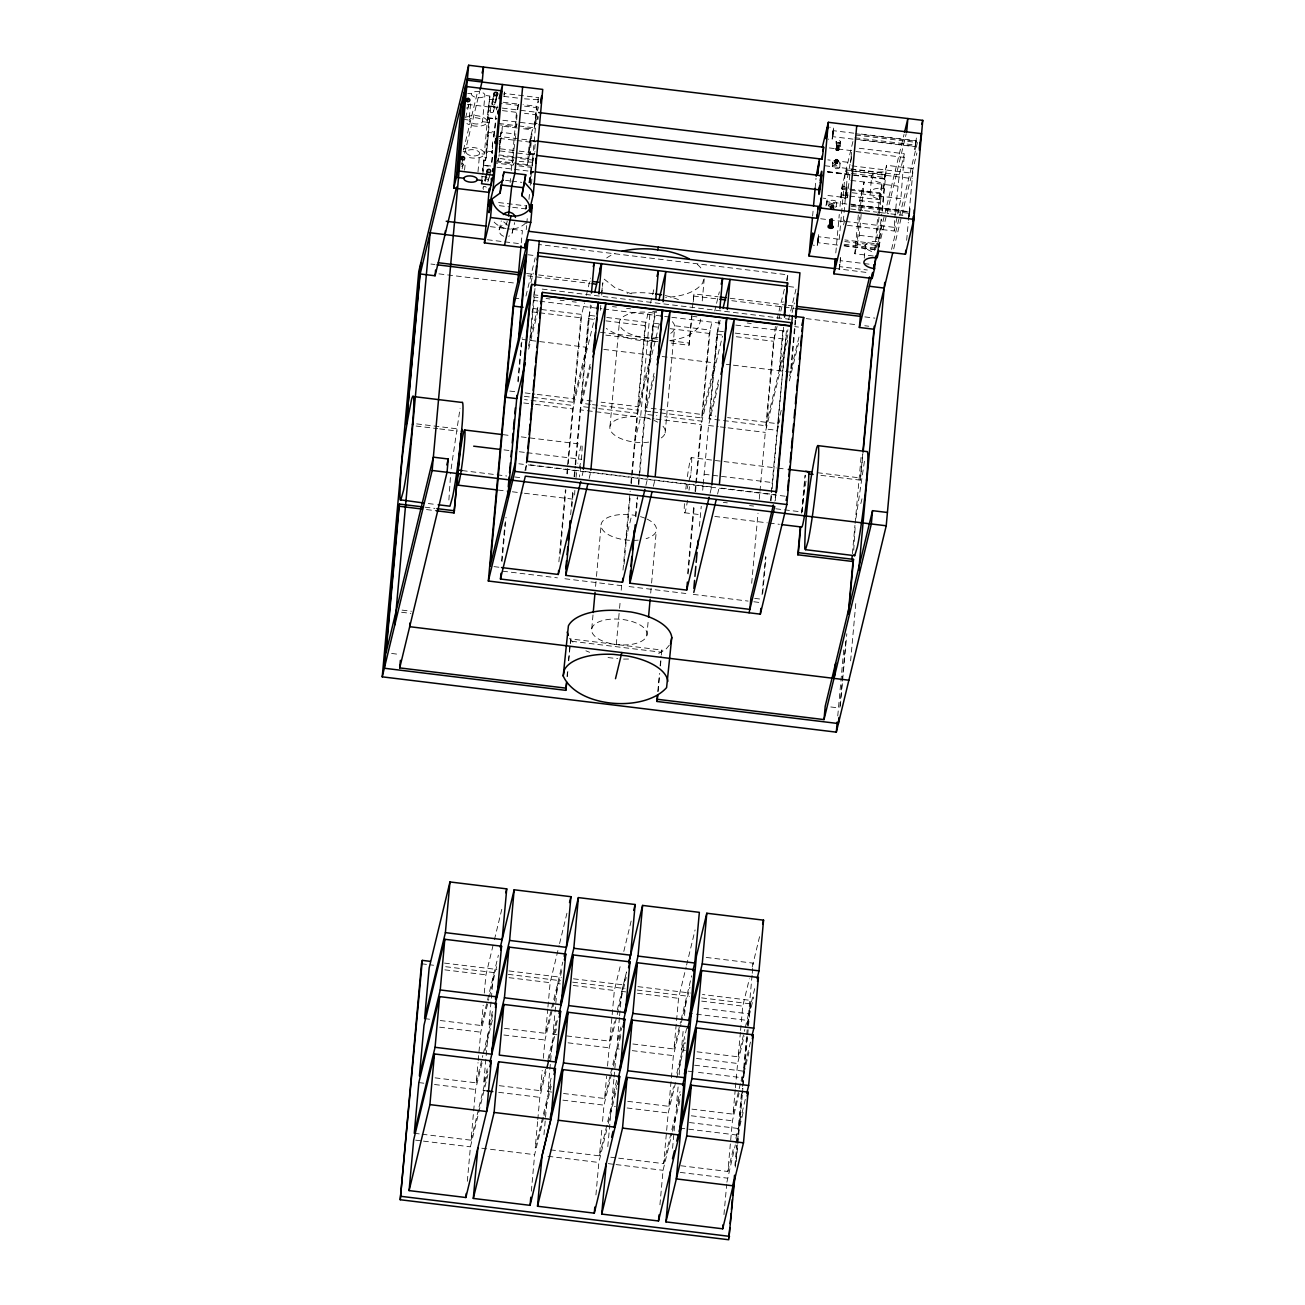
<?xml version="1.0" encoding="UTF-8"?>
<svg xmlns="http://www.w3.org/2000/svg" width="1305" height="1305" viewBox="0 0 1305 1305"><rect width="100%" height="100%" fill="white"/><g stroke="black" fill="none" stroke-linecap="round" stroke-linejoin="round"><path stroke-width="0.75" stroke-dasharray="5 3.75" d="M448.887 500.011L450.714 472.687M853.731 550.221L855.15 527.09M499.13 149.243L500.141 139.961M529.259 182.814L530.907 171.167L529.618 183.157L531.559 184.103L531.804 179.095M536.959 110.109L536.926 106.358L523.028 104.661M504.04 96.537L504.268 93.422L538.541 97.598M504.219 94.596L504.464 91.921L504.056 94.449M526.078 208.115L526.258 207.903M532.571 162.277L519.194 161.461M538.198 99.767L522.93 98.723M832.541 135.002L832.492 136.634L853.046 139.129M833.194 132.294L833.243 130.663L853.78 133.175M846.602 192.961L847.01 186.68L842.541 186.142L841.056 198.066L845.526 198.605L846.341 193.564M841.17 197.936L842.541 186.142M846.472 172.782C846.211 180.074 848.168 159.569 846.472 172.782L884.725 177.447L884.692 179.062L827.745 172.13M839.555 264.98L839.507 266.612L867.336 270.005M845.95 192.324L845.526 198.605M878.722 247.999L879.032 244.1L844.808 239.924M884.741 179.013L885.426 173.108L884.725 177.447M909.112 216.94L909.634 211.736L851.268 204.624M915.409 144.349L915.278 146.715L858.935 139.847M915.914 143.11L916.028 140.744L857.662 133.648M830.861 208.996C828.218 204.216 836.652 204.216 833.732 208.914M831.073 209.208L831.187 205.586M835.167 162.489C834.678 154.382 841.856 164.055 835.82 163.582C832.818 160.515 841.774 165.49 838.104 160.205M835.428 162.375L835.689 159.52M840.534 141.853A2.251 1.044 5.2 0 1 836.962 142.327A2.251 1.044 5.2 0 1 837.386 140.565A2.251 1.044 5.2 0 1 840.534 141.853L840.404 143.305C839.099 144.48 834.564 142.685 838.332 142.359C845.999 147.22 831.35 157.579 836.896 143.289M835.771 162.309L836.016 159.422M836.146 162.277L836.407 159.389M836.538 162.309L836.799 159.406M836.913 162.375L837.174 159.487M837.255 162.489L837.516 159.618M837.745 162.799L837.794 159.781M464.58 170.156L465.314 162.081M470.55 103.894L469.099 120.06L464.45 119.489M477.989 171.803L479.636 153.615A6.77 3.116 5.2 0 0 470.208 149.749A6.77 3.116 5.2 0 0 468.935 155.018A6.77 3.116 5.2 0 0 479.636 153.615L484.286 154.169L488.723 105.966L498.282 107.124M481.675 181.884L482.165 176.371L485.982 176.828M489.652 119.571L488.869 122.784L487.01 122.556L487.793 119.342L489.652 119.571L486.243 157.399L484.383 157.187L482.312 170.727M487.156 122.246L482.507 121.691A6.77 3.116 5.2 0 0 473.095 117.825A6.77 3.116 5.2 0 0 471.806 123.094A6.77 3.116 5.2 0 0 482.507 121.691L484.873 95.412A6.77 3.116 5.2 0 0 475.46 91.546A6.77 3.116 5.2 0 0 474.188 96.831A6.77 3.116 5.2 0 0 484.873 95.412L489.897 96.032L487.238 117.89L496.797 119.049M482.801 174.674L484.383 157.187M487.793 119.342L489.897 96.032M483.6 160.401L485.46 160.629L488.478 131.283L494.432 132.001M488.869 122.784L485.868 152.147L491.822 152.864L492.621 150.206M491.659 162.391L492.572 152.293M494.024 136.128L494.562 130.076M494.742 128.053L495.835 115.933M491.969 162.244L492.686 154.202M495.035 128.053L495.949 117.988M499.081 144.056L499.424 140.287M499.179 153.142L500.761 137.041M500.745 135.851L501.071 132.311L515.964 134.121M515.589 135.655L512.441 162.831L513.925 156.731L499.032 154.92L502.539 126.21L517.433 128.037M510.157 182.57L510.516 178.557M511.25 170.531L516.486 112.328L518.77 102.867L517.4 112.018M513.485 160.776L498.282 158.101L497.548 161.021L527.351 164.642L529.39 142.033L532.326 129.847L521.152 128.477M530.858 135.932L528.998 153.957L534.202 154.594L534.952 151.543M527.351 164.642L530.287 152.457L532.326 129.847M536.029 112.067L534.724 124.04L536.926 106.358M526.241 229.647L526.6 225.618M526.78 223.595L527.514 215.537M528.965 199.42L529.504 193.368M530.238 185.31L536.6 114.775L524.528 113.307M501.577 560.922L505.002 522.881M517.775 381.288L521.217 343.068M502.034 561.525L506.03 517.269M518.232 381.925L522.212 337.669M529.797 340.377L534.512 288.095M530.613 337L535.148 286.725M525.866 470.42L526.388 464.694L518.852 463.781M467.321 1181.302L470.42 1146.834L487.923 1074.537M422.102 1134.224L471.023 1140.195L475.591 1089.512L482.214 1062.156M435.087 1077.848L476.195 1082.856L478.022 1062.596M478.201 1060.557L480.762 1032.19L488.804 998.961M440.258 1020.526L481.366 1025.534L483.193 1005.258M484.286 993.105L485.933 974.851L493.959 941.639M488.217 1033.087L483.649 1083.77L487.891 1066.185M493.372 975.765L488.804 1026.448L492.589 1010.804M558.883 561.835L565.375 489.75M566.827 473.731L572.667 408.922L594.542 318.502M524.333 396.312L573.254 402.266L580.872 317.816L584.461 302.956M560.073 554.348L565.864 489.995M567.316 473.911L568.05 465.869M568.23 463.862L573.482 405.545L524.545 399.575M570.66 514.676L572.83 490.647M574.086 476.635L574.999 466.619M575.179 464.613L580.105 409.835L590.496 366.884M590.496 404.371L580.709 403.18L588.327 318.714L591.459 305.778M571.867 506.993L573.319 490.908M574.591 476.831L575.489 466.782M575.668 464.759L580.937 406.442L590.708 407.633M573.254 402.266L586.565 347.293L590.366 305.06M567.023 676.561L567.365 672.613M568.442 660.803L570.725 638.944L661.88 650.053L661.162 657.932M601.605 292.793L602.828 282.761L601.589 296.561M567.365 676.381L568.067 668.503M568.784 660.624L570.725 638.944M600.349 310.345L600.887 304.44M531.347 1191.155L534.642 1154.664L543.614 1117.537M537.611 1121.664L535.229 1148.009L551.509 1080.654M537.791 1119.641L539.797 1097.342L546.42 1069.969M499.293 1085.678L540.4 1090.686L542.227 1070.41M543.32 1058.257L544.968 1040.003L553.956 1002.876M504.464 1028.356L545.572 1033.348L547.757 1009.026M547.937 1007.003L550.139 982.681L559.111 945.554M543.957 1134.73L547.252 1098.239M551.77 1092.073L547.855 1091.584L552.423 1040.917M556.925 1034.735L553.01 1034.261L554.837 1013.985M555.033 1011.962L557.578 983.579L561.493 984.068M591.769 628.619L593.041 614.541M595.586 586.402L596.303 578.36M596.483 576.353L601.197 524.072M610.022 426.229L619.435 321.683M616.303 644.507L619.386 610.316M619.565 608.309L620.299 600.267M621.196 590.219L621.735 584.183M623.007 570.106L630.168 491.153M630.886 483.111L631.441 477.075M631.62 475.069L645.078 325.63L648.683 310.786M624.1 564.184L630.07 497.825M631.343 483.747L637.688 413.359L592.666 407.878M649.841 314.636L640.608 417.062L634.54 442.118M635.437 516.193L637.068 498.102M638.341 484.025L638.879 477.989M639.058 475.966L644.327 417.649L654.229 376.688M650.787 411.711L644.915 411.01L652.533 326.544L656.121 311.683M635.894 516.829L637.705 496.716M638.798 484.661L639.695 474.596M639.874 472.589L645.143 414.272L656.888 415.691M592.454 404.615L637.476 410.096L650.771 355.123L654.751 310.884M595.928 1194.923L598.848 1162.478L607.82 1125.35M550.514 1149.868L599.435 1155.839L601.817 1129.477M602.551 1121.37L604.003 1105.156L612.991 1068.028M563.515 1093.492L604.606 1098.5L606.613 1076.201M607.526 1066.071L609.174 1047.833L626.204 977.478M566.713 1035.925L609.778 1041.178L614.345 990.495L620.968 963.139M646.889 635.339A27.813 12.773 5.2 0 0 608.179 619.451A27.813 12.773 5.2 0 0 602.926 641.147A27.813 12.773 5.2 0 0 646.889 635.339L648.34 619.255M650.706 593.106L651.423 585.064M651.603 583.058L656.317 530.792M665.142 432.934L674.554 328.387M607.804 1146.606L611.458 1106.069L615.373 1106.542M613.888 1079.137L612.061 1099.414L616.792 1079.871M614.068 1077.114L616.629 1048.731L620.544 1049.204M619.418 1017.753L617.232 1042.091L621.474 1024.49M619.598 1015.73L621.8 991.409L626.514 971.866M657.802 691.601L659.4 673.869M660.118 665.99L660.999 656.138M671.194 343.084L689.024 345.254L691.683 315.712M692.4 307.833L693.983 293.87L718.06 296.806M658.144 691.422L659.743 673.69M660.461 665.811L660.999 659.906M689.024 345.254L692.025 315.533M693.265 301.749L693.983 293.87M702.237 300.917L704.211 278.96M687.653 573.466L693.787 505.394M695.059 491.365L695.598 485.362M695.777 483.356L701.079 424.565L722.481 336.119M660.575 412.902L701.682 417.91L709.284 333.46L712.416 320.508M688.126 574.021L694.293 505.639M695.549 491.561L701.894 421.189L664.718 416.654M699.431 526.323L701.242 506.291M702.694 490.272L703.052 486.276M703.232 484.269L708.533 425.479L718.517 384.159M787.877 334.814L765.888 425.74L709.121 418.823L716.739 334.357L720.327 319.513M701.682 417.91L714.977 362.937L718.778 320.704M659.939 1204.776L663.054 1170.308L672.042 1133.18M618.635 1158.171L663.658 1163.652L668.225 1112.986L676.251 1079.757M627.721 1101.322L668.812 1106.33L673.38 1055.647L680.949 1024.376M632.876 1043.984L673.984 1048.992L678.551 998.325L686.12 967.054M672.564 1148.351L675.664 1113.883M678.094 1086.967L676.267 1107.227L680.052 1091.6M679.187 1074.798L680.835 1056.561M685.353 1050.378L681.438 1049.905L683.265 1029.629M684.538 1015.437L686.006 999.222M751.68 583.286L758.009 513.208M759.265 499.195L759.804 493.192M759.983 491.186L765.285 432.395L787.747 339.545M765.888 425.74L773.506 341.274L777.095 326.429M775.349 326.429L766.1 429.002L777.405 430.373L779.786 420.487M779.183 370.767L783 328.534M787.323 280.575L787.828 274.849L538.443 244.459M783.636 327.163L779.999 367.374L783.767 367.831M762.071 594.689L765.513 556.631M770.554 500.565L771.108 494.562M771.288 492.556L786.768 327.31M762.724 593.269L765.986 557.072M771.059 500.761L771.956 490.713M772.152 488.706L785.61 339.267L787.926 329.708M775.252 500.794L775.774 495.068M795.202 319.856L790.487 372.137L726.347 364.323M791.303 368.76L795.659 320.492M812.607 216.141L813.325 208.164M815.119 188.23L816.017 178.263M723.965 1214.612L726.706 1184.206M726.901 1182.183L735.302 1144.909M680.884 1165.756L727.864 1171.482L732.431 1120.799L739.054 1093.443M691.927 1109.136L733.035 1114.144L735.221 1089.822M735.4 1087.799L737.602 1063.477L744.209 1036.105M697.098 1051.814L738.19 1056.822L740.392 1032.5M740.571 1030.461L742.757 1006.139L749.38 978.783M734.927 1165.544L736.754 1145.268M736.933 1143.245L737.668 1135.138L686.773 1128.939M741.371 1094.03L738.255 1128.482L689.334 1122.528M742.463 1081.861L742.822 1077.8L695.859 1072.09M746.542 1036.692L743.426 1071.16L694.505 1065.19M746.721 1034.669L747.993 1020.477L691.242 1013.561M752.072 975.308L748.597 1013.822L701.617 1008.113M752.251 973.285L753.164 963.155L704.227 957.185M735.27 1167.143L742.349 1088.484M742.545 1086.478L746.9 1038.062M748.173 1023.952L750.815 1000.397L702.449 994.508M736.265 1161.744L737.717 1145.611M737.912 1143.588L742.268 1095.189M742.447 1093.166L743.002 1087.114M743.181 1085.108L747.537 1036.708M747.716 1034.686L750.815 1000.397M830.274 207.25A3.752 1.729 5.2 0 1 828.789 206.011L829.36 201.133A3.752 1.729 5.2 0 1 835.314 200.888A3.752 1.729 5.2 0 1 834.645 203.662A3.752 1.729 5.2 0 1 829.148 202.014L829.099 201.557M832.264 166.518L832.525 166.094A3.752 1.729 5.2 0 1 838.479 165.849A3.752 1.729 5.2 0 1 837.81 168.622A3.752 1.729 5.2 0 1 832.313 166.975L832.884 162.097A3.752 1.729 5.2 0 1 838.838 161.853A3.752 1.729 5.2 0 1 838.169 164.626A3.752 1.729 5.2 0 1 832.672 162.978L832.623 162.521M801.596 513.126L804.989 475.412M775.774 508.771L802.02 511.968L805.348 475.15M836.065 141.299L836.684 142.849M829.621 225.406C827.664 211.655 836.375 222.894 830.225 218.718M835.216 159.863L834.939 163.076L835.412 159.667M829.36 224.297L829.996 218.865L829.523 226.303M830.763 208.784L831.008 205.815M836.293 149.977L836.962 142.539M835.2 163.337L835.249 160.336M836.391 150.075L837.223 142.424M829.801 226.45L830.355 218.653M831.628 208.213L831.889 205.325M835.477 163.484L835.461 160.482M836.668 150.254L837.565 142.359M830.094 225.276L830.698 218.555M835.82 163.582L835.738 160.597M830.469 225.259L831.073 218.506M832.003 208.213L832.264 205.309M836.211 163.663L836.081 160.678M837.011 150.385L837.94 142.327M830.828 223.253L831.138 219.893M837.402 150.45L838.414 142.017M830.926 226.662L831.464 218.522M832.769 208.294L833.03 205.391M836.603 163.68L836.864 160.776L838.104 160.433M837.794 150.466L838.397 143.729M831.84 218.604L831.301 226.63L832.231 219.86M836.978 163.663L837.239 160.776M839.066 149.798L838.104 149.162L838.707 142.424M831.725 223.775L832.182 218.734M833.112 208.392L833.373 205.505M837.304 163.582L837.565 160.727M838.169 150.434L839.05 142.539M831.628 226.564L832.46 218.914M833.406 208.506L833.667 205.652M837.582 163.484L837.826 160.662M838.495 150.336L839.343 142.685M832.068 225.781L832.672 219.109M833.634 209.126L833.862 205.815M838.772 150.189L839.539 142.849M832.166 225.961L832.769 219.338M836.211 206.451L836.57 202.471M839.735 167.431L840.094 163.435M835.804 252.958L839.278 214.444M840.012 206.337L841.66 188.099L853.013 141.119M839.197 239.516L845.118 173.744L826.196 171.444M843.291 221.165L847.01 179.927L851.382 157.138M873.257 255.976L854.808 253.725L858.543 212.34M858.723 210.366L859.604 200.513L864.073 182.08L861.577 209.665M854.808 253.725L859.277 235.292L861.398 211.638M864.269 258.162L865.411 245.519L857.042 244.508L861.838 191.297L870.207 192.324A12.022 5.53 5.2 0 1 883.436 188.36L884.366 184.543L881.87 212.144M908.459 220.398L913.141 168.524L886.552 165.295L884.904 172.097A12.022 5.53 5.2 0 0 871.675 176.061L870.207 192.324A12.022 5.53 5.2 0 0 880.81 199.192L875.622 250.478M874.693 250.56L879.913 192.749L882.278 182.945A12.022 5.53 5.2 0 1 871.675 176.061M880.81 199.192L882.278 182.945M877.988 248.782L878.64 241.556A12.022 5.53 5.2 0 0 865.688 244.834A12.022 5.53 5.2 0 0 872.98 251.832M883.436 188.36L884.904 172.097M878.575 241.817L881.691 214.102M879.179 247.02L881.691 219.142M882.408 211.182L886.552 165.295M837.761 715.939L843.976 647.003M852.377 553.76L854.938 525.377M855.118 523.354L861.333 454.434M839.849 707.343L846.048 638.488M820.927 475.346L860.321 480.142L862.703 453.814M840.29 706.087L846.815 633.741M860.321 480.142L863.013 453.879M850.615 660.852L856.064 600.398M847.434 225.325L894.202 231.018L894.659 219.468M894.838 217.511L899.275 174.756L904.349 153.762L857.597 148.069M894.202 231.018L900.874 198.686L904.349 153.762M906.665 240.299L908.28 222.388M492.605 143.713L492.295 151.755L486.325 151.021L485.868 152.147M498.2 158.052L498.086 160.401L498.51 158.345M525.817 209.126L526.421 205.945L495.949 202.226M526.355 207.12L526.437 206.011M528.884 182.667L531.543 166.143L515.654 164.202M526.649 205.733L526.437 207.626M538.231 99.392L537.905 102.818L538.312 101.121M532.603 161.918L532.261 165.327L533.19 157.872L532.407 162.375M532.864 161.298L532.913 160.107L498.641 155.931M817.729 240.299L817.615 242.665L838.169 245.161M818.235 239.06L818.366 236.711L840.779 239.435M832.606 134.268L832.117 139.602L828.153 139.129M833.112 133.028L833.601 127.678L829.637 127.205M826.718 204.02L826.832 201.655L847.385 204.151M839.621 264.246L839.131 269.597L836.146 269.221M840.126 263.006L840.241 260.641L862.116 263.316M908.606 217.429L910.009 208.751L909.389 216.565M451.106 468.903L460.078 408.253M855.998 518.118L864.97 457.582M482.964 171.363L483.388 165.083L491.039 166.012M492.556 141.886L491.822 152.864M517.008 114.938L516.225 126.895L500.337 124.954M538.052 99.865L538.28 97.924M525.915 208.213L526.29 205.407M536.486 115.346L534.104 129.065L522.179 127.613M537.203 119.293L537.611 116.015M538.28 116.667L537.921 119.538M832.362 134.888L833.601 127.678M833.373 132.409L832.981 135.492M825.951 205.88L827.207 198.67L823.243 198.181M826.799 204.95L827.207 198.67M878.412 247.689L879.032 244.1M908.753 215.961L909.128 212.878M526.307 208.588L526.323 207.511M532.815 161.673L532.571 163.06M817.827 239.533L818.3 236.76M818.153 239.843L817.24 245.65L813.276 245.161M818.105 241.539L818.724 233.726L817.24 245.65M832.704 133.485L833.177 130.728M833.03 133.811L832.117 139.602M826.31 204.477L826.783 201.72M846.39 194.494L846.651 189.665L880.467 193.923L879.684 199.747L849.881 196.109M851.61 156.975L850.534 162.619L827.843 159.863M915.49 143.583L916.028 140.744M915.816 143.893L915.278 146.715M831.416 223.286L831.905 219.909M532.701 161.135L532.913 160.107M535.148 144.219L534.202 154.594M530.205 182.08L531.543 166.143M846.211 191.721L846.586 189.731M839.931 264.556L839.507 266.612M493.29 136.748L494.236 132.213M832.818 135.28L832.541 136.568M817.941 241.311L817.664 242.6M851.578 152.228L850.534 162.619M846.227 194.266L845.901 195.62L847.01 186.68M909.308 213.09L909.634 211.736M516.225 126.895L517.074 123.991M532.668 173.059L533.141 171.444L533.207 172.456M848.054 194.869L847.173 197.854L824.466 195.081M840.175 259.189L840.502 257.786M465.624 117.841L469.784 100.632M463.454 150.108L477.809 90.795M461.546 164.642L462.704 159.797M464.694 153.338L479.555 91.905M462.117 168.867L464.645 158.427M489.979 110.697L494.138 93.503M493.257 98.446L492.507 102.165M492.116 104.384A1.811 1.599 13.6 0 1 493.372 101.904A1.811 1.599 13.6 0 1 495.199 104.237A1.811 1.599 13.6 0 1 492.116 104.384L493.518 98.576M495.019 102.638L496.422 96.831M497.156 95.037L494.628 104.857M493.518 111.365L497.678 94.172M496.389 109.881L497.303 106.097M485.46 160.629L486.243 157.399M484.84 180.286L486.716 172.554M485.362 179.421L486.765 173.63M485.166 181.493L486.096 177.627M487.858 181.819L488.804 177.953M490.256 173.222L488.38 180.955A1.811 1.599 13.6 0 0 486.422 179.013A1.811 1.599 13.6 0 0 484.938 181.118M499.962 136.878L502.539 126.21M499.114 229.892L501.283 220.953M506.356 224.721L507.221 221.149M537.529 110.876L538.476 106.961M512.164 233.04L514.692 222.6M525.964 296.056L535.213 257.835M530.939 282.663L533.256 273.12M528.411 346.119L538.492 304.44M528.688 349.169L538.264 309.611M524.953 470.632L526.388 464.694M586.32 295.322L590.48 278.112M580.709 403.18L590.317 363.491M579.241 468.25L581.41 459.311A27.813 1.68 -83.1 0 0 581.59 444.304A27.813 1.68 -83.1 0 0 577.805 463.291M582.177 475.558L583.221 471.284M589.159 478.446L590.659 472.198M494.432 939.682L502.474 906.453M650.526 303.135L654.229 287.85M481.366 1025.534L498.38 955.178M489.277 997.004L497.303 963.791M659.221 324.341L636.873 416.752L580.105 409.835M476.195 1082.856L482.817 1055.5M483.29 1053.543L492.735 1014.458M485.052 1050.427L492.605 1019.156M644.915 411.01L654.066 373.23M471.023 1140.195L478.592 1108.924M479.066 1106.966L487.776 1070.883M625.731 539.96L631.783 514.904M645.91 485.362L647.427 479.098M653.365 486.276L654.882 480.012M559.584 943.597L567.626 910.368M714.732 310.965L716.119 305.223M716.576 303.315L719.349 291.847M545.572 1033.348L551.248 1009.907M551.721 1007.949L562.781 962.095M554.429 1000.919L561.982 969.648M553.01 1034.261L556.795 1018.634M540.4 1090.686L545.604 1069.187M547.97 1059.415L558.083 1017.46M549.258 1058.257L556.354 1028.944M687.099 488.755L687.963 485.183M688.828 481.61L690.998 472.655M709.121 418.823L719.186 377.227M547.855 1091.584L551.167 1077.914M544.087 1115.579L551.183 1086.266M661.88 650.053L661.358 652.206L570.22 641.098M710.116 493.176L711.633 486.928M717.571 494.057L719.088 487.842L775.839 494.742L774.338 501.006M623.806 951.41L631.359 920.156M777.193 318.795L778.579 313.053M779.052 311.145L784.599 288.226M786.442 280.575L787.828 274.849M778.938 318.779L780.325 313.053M780.798 311.145L783.098 301.586M609.778 1041.178L614.508 1021.636M617.347 1009.907L626.318 972.78M788.644 319.529L796.181 288.389M792.086 312.515L794.402 302.956M604.606 1098.5L610.283 1075.059M610.756 1073.102L621.637 1028.161M613.464 1066.071L621.506 1032.859M599.435 1155.839L616.466 1085.483M608.293 1123.409L616.808 1088.223M781.238 410.357L778.008 423.733L727.554 417.584M789.558 375.954L799.41 335.238M789.362 380.93L798.464 343.346M843.552 224.852L844.922 219.126M686.593 965.096L695.092 929.927M673.984 1048.992L680.606 1021.636M681.08 1019.678L691.683 975.781M681.422 1022.435L689.937 987.249M681.438 1049.905L686.642 1028.405M668.812 1106.33L673.543 1086.788M676.855 1073.102L685.092 1038.976M876.748 247.216L884.415 215.553M884.888 213.563L904.039 134.382M676.724 1077.8L685.239 1042.63M878.803 247.069L906.208 133.779M663.658 1163.652L680.394 1094.34M672.515 1131.223L680.068 1099.952M891.56 249.369L917.578 141.87M893.697 248.88L916.893 153.028M860.811 503.648L862.703 495.818M752.218 967.054L760.26 933.842M738.19 1056.822L744.812 1029.466M745.286 1027.508L755.22 986.466M747.047 1024.392L753.67 997.02M733.035 1114.144L740.588 1082.889M741.061 1080.932L750.522 1041.847M741.876 1081.715L748.972 1052.401M727.864 1171.482L734.014 1146.067M735.889 1138.254L745.351 1099.169M735.775 1142.952L743.801 1109.739M703.64 279.564L702.628 283.103C693.983 294.261 678.812 296.317 665.648 297.605M482.165 176.371L489.554 177.937M518.835 104.416L518.542 105.395L500.68 103.226M849.849 174.837L847.173 197.854M833.977 206.19L831.122 206.19M828.74 205.554L829.001 205.13A3.752 1.729 5.2 0 1 834.287 204.608A3.752 1.729 5.2 0 1 835.51 207.25M669.367 645.094L665.844 649.286L657.981 653.887M488.723 105.966L498.021 107.76M487.238 117.89L497.058 118.412M488.478 131.283L488.005 132.392L493.975 133.126L493.959 137.302M483.388 165.083L488.853 166.42M535.882 141.168L530.385 141.266L535.588 141.886M495.786 161.787L513.664 163.973L513.159 165.197L495.28 163.011M528.998 153.957L530.678 140.532M880.435 193.776L879.684 199.747M839.131 269.597L840.616 257.672M483.666 189.339A1.811 1.599 13.6 0 1 483.551 186.925L483.731 186.794M670.705 340.426C681.031 338.99 692.09 335.646 698.664 327.017L700.426 320.883A52.51 24.126 5.2 0 0 698.632 314.489M623.562 659.09L629.336 659.025M657.834 341.486C640.07 341.584 621.278 338.615 606.319 328.469M608.032 657.573L617.722 658.666M855.525 133.714L915.898 141.071M855.607 135.019L915.98 142.376M854.954 137.726L915.327 145.083M855.052 139.031L915.425 146.388M503.893 96.407L519.113 98.25M467.728 93.324L471.464 93.781M489.114 99.245L496.765 100.191M503.159 102.247L519.047 104.172M524.512 106.129L536.42 107.581L534.104 129.065M502.311 108.103L518.476 110.06M520.499 110.305L536.665 112.279M829.327 147.938L852.035 150.695M467.288 104.335L496.862 107.94M855.884 151.527L904.593 157.448M502.425 110.615L516.486 112.328M537.236 123.632L535.001 123.371L534.593 127.841L518.705 125.916M502.849 120.272L537.203 124.448M851.904 165.849L912.717 173.255M498.853 123.486L516.715 125.672M824.76 165.719L899.275 174.756M851.072 169.259L885.296 173.434M847.141 170.074L853.176 170.808M855.183 171.053L885.394 174.74M851.415 171.167L912.228 178.589M827.37 171.836L884.823 178.752M495.737 136.03L534.137 140.712M850.909 180.4L897.661 186.093M499.587 138.395L529.39 142.033M842.28 186.778L846.749 187.316M841.66 188.099L847.695 188.834M849.702 189.078L879.913 192.749M842.459 189.388L846.929 189.943M500.5 148.835L515.393 150.646M519.129 151.103L530.287 152.457M534.512 153.859L529.308 153.223L528.819 158.558L515.785 156.959M852.181 192.749L900.874 198.686M500.043 150.956L534.398 155.148M841.154 194.804L845.624 195.359M463.128 151.592L466.228 151.984M841.317 197.414L845.787 197.969M859.604 200.513L879.896 202.993M850.566 204.102L899.275 210.023M851.137 204.95L909.503 212.062M851.235 206.255L909.585 213.368M518.884 165.882L531.037 167.366L530.629 171.852L532.864 172.113M850.566 208.963L862.654 210.431M864.66 210.676L876.732 212.144M878.738 212.389L888.803 213.629M890.826 213.873L902.897 215.341M496.977 167.219L533.353 171.656M845.249 221.393L893.941 227.331M505.59 180.367L509.635 180.873M511.658 181.118L521.772 182.341M820.617 218.751L843.324 221.507M859.277 235.292L879.57 237.755M844.759 241.556L878.983 245.715M844.107 244.263L876.324 248.178M844.188 245.568L876.405 249.483M844.058 245.895L878.298 250.054M499.375 205.668L508.901 206.826M512.702 207.299L526.046 208.931M864.089 263.561L870.06 264.279M490.321 226.646L510.369 229.093M512.376 229.337L522.392 230.545L521.184 243.856L487.124 239.696M834.923 268.406L868.494 272.712M528.003 254.769L535.539 255.682M788.677 286.529L796.213 287.443M526.567 273.479L536.616 274.703M538.622 274.947L590.79 281.293M730.099 298.274L786.295 305.109M788.302 305.354L794.321 306.088M430.927 264.034L434.957 264.524M527.709 275.828L590.219 283.446M693.461 296.023L717.652 298.976M731.779 300.688L782.184 306.822M784.191 307.067L794.272 308.306M864.84 316.903L874.921 318.126M438.953 273.871L515.638 283.218M806.245 318.616L856.7 324.766M864.775 325.744L868.804 326.234M542.211 289.106L791.597 319.497M534.071 294.848L537.839 295.305M794.761 326.609L798.513 327.066M534.006 297.034L538.035 297.524M546.077 298.502L550.106 298.992M560.155 300.215L564.184 300.705M572.226 301.683L576.239 302.173M612.453 306.593L616.466 307.083M626.53 308.306L630.543 308.796M652.663 311.487L656.692 311.977M692.89 316.381L696.919 316.887M747.194 323.004L751.223 323.493M513.86 298.062L519.847 298.796M533.843 300.493L537.856 300.982M539.846 301.227L601.85 308.779M603.84 309.024L669.84 317.066M671.83 317.311L723.835 323.64M735.824 325.108L785.822 331.193M532.766 308.469L581.687 314.423L574.086 398.89L536.893 394.355M595.015 316.055L589.142 315.337L581.524 399.803L593.269 401.222M606.76 317.474L645.893 322.253L638.292 406.703L601.099 402.185M659.221 323.868L653.348 323.151L645.73 407.617L702.498 414.533L710.116 330.067L672.923 325.532M723.427 331.682L717.554 330.981L709.953 415.43L715.825 416.148M735.172 333.118L785.61 339.267M531.951 311.846L537.807 312.564M539.764 312.808L580.872 317.816M588.327 318.714L594.199 319.431M605.944 320.867L645.078 325.63M652.533 326.544L658.405 327.261M670.15 328.681L709.284 333.46M716.739 334.357L722.611 335.075M736.314 336.739L773.506 341.274M600.382 332.253L657.834 339.251M669.726 340.703L689.546 343.117M605.797 335.124L657.328 341.404M522.277 339.463L586.565 347.293M603.791 349.397L650.771 355.123M662.141 356.51L714.977 362.937M509.798 391.06L515.442 391.745M525.148 392.919L534.936 394.126M652.745 411.956L658.617 412.674M523.729 402.968L533.517 404.159M535.474 404.387L572.667 408.922M644.327 417.649L654.099 418.84M656.056 419.084L701.079 424.565M708.533 425.479L718.321 426.67M720.278 426.898L726.151 427.616M728.108 427.861L765.285 432.395M416.621 423.88L457.973 428.921M817.517 472.72L860.843 478.005M503.077 434.663L511.152 435.658M521.25 436.881L581.818 444.255M687.392 476.635A27.813 1.68 -83.1 0 1 691.34 457.582L776.198 467.94M778.204 468.185L786.279 469.164M416.099 426.034L437.762 428.676M439.736 428.905L457.451 431.074M503.975 449.882L509.619 450.568M519.341 451.742L525.214 452.46M527.171 452.704L581.41 459.311M704.129 474.253L772.185 482.54M530.368 464.841L581.263 471.04M585.08 471.513L715.352 487.385M528.346 464.923L787.062 496.438M462.28 470.583L506.699 475.999M514.774 476.977L522.848 477.956M723.296 502.376L727.325 502.865M749.543 505.573L753.572 506.063M498.216 490.06L510.337 491.528M512.359 491.789L522.44 493.013M524.463 493.257L572.928 499.163M684.521 512.751L700.671 514.725M714.814 516.437L767.307 522.832M769.314 523.077L779.411 524.316M428.301 503.551L436.18 504.513M425.038 507.188L434.891 508.379M426.49 509.57L436.343 510.777M493.959 566.631L501.495 567.545M754.649 598.391L762.169 599.305M502.637 571.182L557.431 577.854M564.886 578.751L621.653 585.668M629.092 586.581L685.859 593.498M693.298 594.395L748.108 601.083M753.833 601.768L759.477 602.47M402.103 610.12L411.418 611.246M401.581 612.257L410.896 613.399M391.614 653.462L399.069 654.376M830.796 706.967L838.25 707.881M444.483 963.09L496.879 969.468M508.983 970.936L561.378 977.315M573.466 978.799L623.839 984.932M637.949 986.645L690.345 993.04M421.499 963.775L433.586 965.243M445.69 966.711L496.063 972.845M508.151 974.329L560.546 980.708M572.65 982.176L625.046 988.57M637.134 990.038L689.529 996.416M701.617 997.885L749.984 1003.79M444.826 969.843L485.933 974.851M509.032 977.673L550.139 982.681M573.238 985.487L614.345 990.495M621.8 991.409L625.715 991.882M637.444 993.317L678.551 998.325M701.666 1001.131L742.757 1006.139M424.598 1018.618L430.471 1019.336M439.654 1027.182L480.762 1032.19M503.861 1034.995L544.968 1040.003M568.083 1042.825L609.174 1047.833M632.289 1050.639L673.38 1055.647M696.495 1058.469L737.602 1063.477M688.029 1071.128L693.901 1071.845M418.84 1082.595L424.712 1083.313M434.483 1084.504L475.591 1089.512M483.046 1090.425L486.961 1090.898M498.706 1092.334L539.797 1097.342M562.912 1100.148L604.003 1105.156M627.118 1107.978L668.225 1112.986M691.324 1115.791L732.431 1120.799M680.9 1128.221L684.815 1128.695M414.272 1133.278L420.145 1133.996M610.805 1157.225L616.678 1157.927M415.626 1140.162L421.499 1140.88M423.456 1141.125L470.42 1146.834M481.79 1148.221L534.642 1154.664M547.953 1156.279L598.848 1162.478M608.244 1163.636L614.117 1164.354M616.074 1164.582L663.054 1170.308M680.28 1172.412L727.26 1178.121M653.756 293.739L648.03 292.989A52.51 24.126 5.2 0 0 627.101 293.543M838.104 149.162L836.195 149.879M631.343 293.804L615.079 287.785L604.133 279.074M585.896 650.803L589.615 652.288M569.518 638.455L575.26 644.605M481.904 177.007L481.839 176.044M802.02 511.968A27.813 1.68 -83.1 0 1 802.706 505.182M802.901 503.404A27.813 1.68 -83.1 0 1 806.408 478.919M691.34 457.582A27.813 1.68 -83.1 0 1 690.508 477.712M689.48 486.635A27.813 1.68 -83.1 0 1 689.007 490.223M687.556 500.223A27.813 1.68 -83.1 0 1 684.456 503.648M685.81 489.147A27.813 1.68 -83.1 0 1 686.446 483.731M672.385 321.683A27.813 12.773 5.2 0 1 670.688 333.379M658.16 337.555A27.813 12.773 5.2 0 1 619.288 323.346A27.813 12.773 5.2 0 1 657.068 313.804M662.956 426.229A27.813 12.773 5.2 0 1 661.276 437.925M648.732 442.118A27.813 12.773 5.2 0 1 609.875 427.061A27.813 12.773 5.2 0 1 650.918 419.297M653.984 420.422A27.813 12.773 5.2 0 1 657.622 422.151M665.305 295.566A52.51 24.126 5.2 0 1 679.905 300.232M606.695 257.982A52.51 24.126 5.2 0 1 614.998 253.545M697.343 264.36A52.51 24.126 5.2 0 1 702.596 270.575M580.725 466.097A27.813 1.68 -83.1 0 1 579.436 476.88M574.64 494.987A27.813 1.68 -83.1 0 1 574.869 490.305M576.027 477.565A27.813 1.68 -83.1 0 1 576.859 470.371M647.052 519.096A27.813 12.773 5.2 0 1 646.106 538.655M638.243 540.139A27.813 12.773 5.2 0 1 601.067 526.16A27.813 12.773 5.2 0 1 635.356 515.442M640.478 516.65A27.813 12.773 5.2 0 1 645.159 518.264M467.696 107.744A1.811 1.599 13.6 0 1 466.391 108.054M468.152 105.852A1.811 1.599 13.6 0 1 468.234 107.092M463.715 149.015A11.451 5.269 5.2 0 1 479.685 149.015A11.451 5.269 5.2 0 1 482.132 156.567A11.451 5.269 5.2 0 1 466.162 156.567M466.603 117.091A11.451 5.269 5.2 0 1 483.339 117.434A11.451 5.269 5.2 0 1 483.698 125.247A11.451 5.269 5.2 0 1 466.896 123.535M461.905 163.174A1.811 1.599 13.6 0 1 461.611 166.257M483.551 186.925A1.811 1.599 13.6 0 1 486.243 187.268M525.687 222.976A21.043 18.662 13.6 0 1 513.338 228.864M506.079 228.554A21.043 18.662 13.6 0 1 493.633 221.589M511.903 228.424A6.77 6.003 13.6 0 1 508.705 236.303M503.567 236.27A6.77 6.003 13.6 0 1 499.489 228.375A6.77 6.003 13.6 0 1 508.069 225.129M506.585 223.775A6.77 6.003 13.6 0 1 503.73 221.866M914.903 147.726L914.919 149.7L916.404 137.775L914.903 147.726M836.831 143.778A2.251 1.044 5.2 0 0 840.404 143.305A2.251 1.044 5.2 0 0 837.255 142.017A2.251 1.044 5.2 0 0 836.831 143.778M490.289 111.904A1.811 1.599 13.6 0 0 493.388 111.757A1.811 1.599 13.6 0 0 491.545 109.424A1.811 1.599 13.6 0 0 490.289 111.904"/><path stroke-width="1.5" d="M536.42 155.393L819.361 189.861L821.024 179.535L821.122 175.669L536.159 140.956M818.969 188.05C817.68 213.188 824.711 154.039 820.405 176.42M492.833 169.993L492.947 168.639M495.753 138.379L495.46 141.658M529.651 205.293L529.39 207.984M816.914 215.031L816.832 218.294L533.892 183.826M819.458 185.995L819.361 189.861M822.248 155.915L822.166 159.161L539.226 124.693M836.162 259.091L834.662 269.042L835.706 258.651M919.373 148.264L920.009 142.424M382.235 676.838L418.775 271.407L468.642 65.25L922.765 120.354L886.226 525.784L836.309 732.154L382.235 676.838L432.151 470.469L468.642 65.25M423.065 506.944L399.428 504.073L398.906 506.209L384.306 668.242L565.766 690.345L566.827 682.287M420.846 262.811L406.247 424.826L420.177 273.968L467.451 78.545L482.344 80.372L483.535 67.061L482.1 72.998M399.428 504.073L386.035 652.794L433.358 457.174L448.251 458.985L447.044 472.279L399.721 667.899L566.288 688.192M394.795 624.883L430.144 232.763L485.117 239.451M399.721 667.899L400.407 660.297M420.177 273.968L435.071 275.779L435.576 270.07M410.031 622.893L409.688 626.694L848.87 680.199M445.038 234.574L445.38 230.773M453.765 188.083L457.925 170.89L465.542 86.424L501.022 90.746L493.404 175.213L489.245 192.406L453.765 188.083L461.383 103.617M463.976 92.867L456.375 177.333L463.862 178.247M436.343 510.777L454.058 512.93L461.22 433.537M454.058 512.93L461.921 429.41L461.399 431.547M499.097 98.642L502.523 84.515L493.013 189.992L489.897 202.862L489.016 212.682L492.132 199.828L493.779 204.477A21.043 18.662 13.6 0 0 529.895 208.865L532.342 204.722L530.744 222.421L524.61 247.787L484.4 242.893L489.293 188.654M489.245 192.406L489.603 188.377M734.992 1175.854L728.728 1239.75L400.227 1199.735L421.499 963.775L422.314 960.382L430.373 961.361M400.227 1199.735L422.314 960.382M484.4 242.893L490.533 217.527L492.132 199.828M409.101 1190.6L413.669 1139.934L434.467 1053.951L491.235 1060.851L486.667 1111.534L429.9 1104.617L409.101 1190.6L465.852 1197.517L498.673 1061.764L555.441 1068.681L550.873 1119.364L530.075 1205.347L473.307 1198.43L477.875 1147.748M489.897 202.862L492.344 198.719L500.109 193.075L500.843 184.951M500.109 193.075L503.958 172.097L525.703 174.74L521.87 195.734C526.731 199.339 531.2 205.325 529.748 211.687M429.9 1104.617L434.467 1053.951M435.071 1047.295L439.638 996.612L496.389 1003.529L491.822 1054.212L435.071 1047.295L414.272 1133.278L418.84 1082.595L439.638 996.612M440.242 989.957L444.809 939.29L501.56 946.207L496.993 996.873L440.242 989.957L419.427 1075.956L423.995 1025.273L444.809 939.29M445.397 932.635L449.964 881.952L506.731 888.868L502.164 939.551L445.397 932.635L424.598 1018.618L429.166 967.935L449.964 881.952M511.005 215.978L504.497 245.34M522.62 86.962L514.839 173.418L511.723 186.289L508.526 215.798M521.87 195.734L525.703 174.74M506.03 390.603L531.722 284.36L803.701 317.49L786.85 504.513L760.326 614.149L488.347 581.019L513.86 298.062L527.97 239.696L799.949 272.827L795.838 318.469M518.509 339.006L526.127 254.54L513.632 306.137L490.207 566.174L515.083 463.308L530.319 294.392L505.426 397.242L516.715 398.629L525.328 363.018M517.759 281.913L521.005 245.862M524.61 247.787L524.969 243.758M519.325 335.63L527.97 239.696M530.107 207.756L533.223 194.902L542.733 89.409L467.043 80.192M508.265 486.83L509.162 476.831M509.521 472.818L510.418 462.802M510.956 456.799L511.511 450.796M512.212 442.982L513.093 433.227M513.436 429.329L514.317 419.574M514.839 413.718L515.377 407.861M773.376 504.953L750.881 597.935L749.853 609.386L500.468 579.012L500.973 573.287M507.841 497.172L517.025 395.301M488.347 581.019L514.871 471.382L531.722 284.36M534.691 286.089L535.246 280.053M535.784 274.017L536.502 265.975M537.056 259.94L538.231 252.534L787.616 282.908L784.533 317.099M535.327 284.718L539.259 241.082M526.567 462.688L527.465 452.623M527.824 448.61L528.819 438.219M529.096 434.532L530.091 424.141M530.45 420.128L531.461 408.383M531.722 406.051L532.799 393.98M533.093 390.277L534.071 379.902M534.349 376.199L535.344 365.824M535.621 362.121L536.616 351.746M536.975 347.734L537.872 337.669M538.247 333.656L539.144 323.591M539.618 317.882L540.515 307.833M540.874 303.804L541.689 295.436L791.075 325.826M542.423 292.385L541.608 295.762L790.993 326.136L791.809 322.759L542.423 292.385L527.204 461.301L776.589 491.691L792.412 316.104M465.852 1197.517L466.228 1193.471M473.307 1198.43L494.106 1112.447L498.673 1061.764M503.844 1004.442L499.277 1055.109L556.044 1062.025L560.612 1011.342L503.844 1004.442L489.93 1062.025M504.448 997.787L509.015 947.104L565.766 954.02L561.199 1004.703L504.448 997.787L491.675 1050.541M509.602 940.448L514.17 889.782L570.938 896.698L566.37 947.365L509.602 940.448L495.427 999.075M501.495 567.545L558.263 574.461L558.622 570.448M565.783 568.752L566.517 560.742M567.055 554.723L567.773 546.713M568.311 540.71L569.029 532.701M569.584 526.698L570.122 520.695M644.964 489.31L622.469 582.291L565.701 575.375L570.595 521.07M591.459 293.005L594.167 262.827L593.253 266.66M563.205 675.99L568.393 625.862A52.51 24.126 5.2 0 1 617.298 610.446L630.902 611.98A52.51 24.126 5.2 0 1 671.765 637.476L666.594 687.605C644.295 712.758 577.528 707.799 563.205 675.99L564.429 669.791A52.51 24.126 5.2 0 1 613.334 654.36L626.938 655.893A52.51 24.126 5.2 0 1 667.801 681.406M595.455 332.123L593.09 352.024M595.83 328.093L596.728 318.045M597.086 314.016L598 303.967M598.897 293.902L601.621 263.74L594.689 292.402M583.4 469.278L598.44 302.352L596.923 308.616M565.766 690.345L566.484 682.466M590.855 470.175L605.895 303.266L592.894 356.999M530.075 1205.347L530.792 1197.24M537.513 1206.244L542.081 1155.578L562.879 1069.594L619.647 1076.495L615.079 1127.177L558.312 1120.261L537.513 1206.244L594.281 1213.161L627.101 1077.408L683.853 1084.325L679.285 1135.007L622.534 1128.091L601.719 1214.074L658.487 1220.991L691.307 1085.222L748.059 1092.138L743.491 1142.821L722.693 1228.804L665.942 1221.888L670.509 1171.221M593.22 612.534L595.031 592.437M558.312 1120.261L562.879 1069.594M563.483 1062.939L568.05 1012.256L624.818 1019.172L620.25 1069.855L563.483 1062.939L550.253 1117.651M568.654 1005.6L573.221 954.934L629.972 961.85L625.405 1012.517L568.654 1005.6L555.408 1060.329M560.579 1002.99L573.825 948.278L578.392 897.595L635.144 904.512L630.576 955.195L628.684 963.008M622.469 582.291L622.828 578.262M629.63 580.546L630.543 570.497M630.902 566.468L631.816 556.419M632.354 550.384L633.088 542.342M633.626 536.306L634.165 530.27M709.17 497.14L686.675 590.105L629.907 583.188L635.176 524.871M655.844 298.812L658.389 270.657L657.002 276.383M658.405 354.014L662.385 309.774M663.119 301.732L665.827 271.57L658.895 300.232M647.606 477.092L662.646 310.182L661.146 316.43M655.24 475.999L670.101 311.079L657.1 364.813M594.281 1213.161L594.819 1207.076M648.52 617.232L650.151 599.142M601.719 1214.074L606.287 1163.391M838.936 717.473L838.381 723.557L656.921 701.454L657.459 695.532M656.921 701.454L657.802 695.353M622.534 1128.091L627.101 1077.408M627.689 1070.753L632.256 1020.086L689.024 1026.986L684.456 1077.669L627.689 1070.753L613.986 1127.422M632.86 1013.43L637.427 962.747L694.195 969.664L689.627 1020.347L632.86 1013.43L619.157 1070.1M638.031 956.092L642.598 905.425L699.35 912.342L694.782 963.008L638.031 956.092L624.312 1012.778M686.675 590.105L687.392 582.063M693.852 588.392L694.57 580.382M694.929 576.386L695.826 566.37M696.185 562.357L697.098 552.358M697.457 548.345L698.175 540.335M719.871 308.649L722.595 278.471L721.208 284.213M722.432 363.85L723.329 353.786M723.704 349.773L726.591 317.588M727.325 309.546L730.033 279.384L723.101 308.045M711.812 484.922L726.787 318.322M719.447 483.812L734.307 318.909L720.898 374.323M658.487 1220.991L659.025 1214.906M680.9 1128.221L676.333 1178.904L733.1 1185.821L733.459 1181.759M681.504 1121.566L686.071 1070.899M686.675 1064.244L691.242 1013.561M691.829 1006.922L696.397 956.239L706.804 913.239L763.556 920.156L758.988 970.838L757.112 978.652M665.942 1221.888L686.74 1135.905L691.307 1085.222M679.138 1131.337L691.895 1078.583L696.462 1027.9L753.23 1034.816L748.662 1085.499L746.77 1093.313M684.309 1074.015L697.066 1021.244L701.633 970.577L758.401 977.494L753.833 1028.161L751.941 1035.974M688.518 1020.592L702.237 963.922L706.804 913.239M784.256 314.456L787.616 282.908M760.326 614.149L760.848 608.424M775.953 493.062L791.287 322.824M795.381 317.833L796.278 307.784M796.637 303.755L797.551 293.707M787.6 490.419L788.514 480.354M788.873 476.341L789.786 466.276M790.145 462.264L791.042 452.199M791.417 448.186L792.314 438.121M792.853 432.086L793.587 424.043M794.125 418.008L794.859 409.966M795.398 403.946L796.311 393.882M796.67 389.869L797.567 379.804M797.942 375.791L798.839 365.726M799.378 359.691L800.112 351.649M800.65 345.613L801.564 335.564M801.923 331.535L802.281 327.522M837.402 259.45L809.018 255.992L812.428 218.131M813.504 206.174L815.119 188.23M816.196 176.273L819.524 158.77M722.693 1228.804L723.052 1224.759M809.018 255.992L820.633 208.017L828.349 122.311L921.575 133.665L920.629 137.531M728.908 1237.727L729.821 1227.646M730.18 1223.617L731.094 1213.536M731.452 1209.49L732.366 1199.409M732.725 1195.38L733.638 1185.299M733.997 1181.27L734.536 1175.218M797.844 554.804L798.366 552.668L853.503 559.372L852.997 561.525L797.844 554.804L800.34 527.024M798.366 552.668L800.634 527.465M828.332 227.021L828.463 225.683L831.856 225.602M832.802 227.559A2.251 1.044 5.2 0 0 829.67 226.271A2.251 1.044 5.2 0 0 829.246 228.032A2.251 1.044 5.2 0 0 832.802 227.559L832.933 226.222M875.704 256.008L874.562 268.651L872.18 278.454L833.928 273.805L835.265 259.043M856.733 125.769L849 211.475L833.928 273.805M657.443 699.301L824.01 719.593L825.2 706.282L872.539 510.663L887.433 512.49M892.75 252.795L874.252 329.284L859.359 327.457L860.55 314.162L869.57 276.888M833.977 678.388L835.184 665.077M834.499 676.235L835.689 662.94M872.18 278.454L872.719 272.484M836.309 732.154L837.223 722.008M851.839 559.845L852.198 555.783M848.25 614.182L852.997 561.525M862.882 451.791L874.203 326.234M848.625 613.644L853.503 559.372M863.192 451.873L874.252 329.284M858.788 570.171L884.725 282.369M872.539 510.663L871.332 523.974L824.01 719.593M906.681 131.854L907.872 118.543L904.528 132.409M874.562 268.651A12.022 5.53 5.2 0 1 863.943 261.783A12.022 5.53 5.2 0 1 877.172 257.819L878.82 251L905.409 254.247L905.768 250.25M498.037 112.328L498.233 110.207M492.686 171.559L492.866 169.503M540.906 101.138L541.771 95.722L540.923 103.095M913.223 216.5L912.978 221.23L914.055 215.586M914.234 214.02L914.201 209.942M497.841 113.878L498.07 111.773M495.199 142.979L495.394 141.38M495.248 143.501L495.411 141.593M535.751 163.109L536.143 158.231L535.735 159.928M873.73 268.667L874.04 264.768L873.698 266.122M822.786 151.347L823.651 147.237L538.688 112.524M820.095 180.563L821.122 175.669M817.664 209.077L818.317 206.369L535.376 171.901M821.139 178.002L821.71 174.984M670.542 643.691L671.765 637.476M467.467 101.643L468.25 98.413M462.215 159.83L462.998 156.616M435.071 275.779L456.538 187.023M480.028 89.931L482.344 80.372M412.413 424.875L413.065 422.168M493.714 96.505L494.66 92.639M496.422 96.831L497.352 92.965M486.765 173.63L487.711 169.748M503.077 175.767L503.958 172.097M446.816 464.923L448.251 458.985M530.564 212.079L532.342 204.722M500.468 579.012L525.344 476.146L774.73 506.519L749.037 612.779M558.263 574.461L580.741 481.496M565.701 575.375L587.723 484.383M657.72 249.826L658.373 247.118M505.785 892.783L506.731 888.868M500.272 947.365L514.17 889.782M500.614 950.105L501.56 946.207M495.101 1004.687L509.015 947.104M495.443 1007.444L496.389 1003.529M657.296 359.854L658.226 356.02M489.815 1066.723L491.235 1060.851M629.907 583.188L651.929 492.197M615.503 678.698L621.832 652.533M569.518 902.554L570.938 896.698M564.2 956.222L578.392 897.595M564.347 959.876L565.766 954.02M559.029 1013.561L573.221 954.934M546.893 1068.028L548.785 1060.198M559.192 1017.215L560.612 1011.342M553.875 1070.883L568.05 1012.256M554.021 1074.537L555.441 1068.681M693.787 592.437L716.151 499.962M633.724 910.384L635.144 904.512M822.313 147.253L828.349 122.311M628.88 962.095L642.598 905.425M628.553 967.706L629.972 961.85M820.241 182.765L821.024 179.535M623.513 1020.331L637.427 962.747M622.925 1026.986L624.818 1019.172M618.358 1077.669L632.256 1020.086M617.754 1084.325L619.647 1076.495M801.792 325.369L803.701 317.49M830.453 226.972L831.905 226.45M611.621 1137.193L613.04 1131.337M786.099 500.402L787.062 496.438M692.89 970.838L694.978 962.095M687.735 1028.161L701.633 970.577M859.359 327.457L872.637 272.549M873.583 268.618L878.33 249.027M682.564 1085.483L696.462 1027.9M921.819 124.269L922.765 120.354M672.515 1158.693L674.408 1150.88M676.773 1141.108L678.192 1135.252M905.409 254.247L913.843 219.37L820.633 208.017M866.487 480.191L867.14 477.483M762.626 924.071L763.556 920.156M757.455 981.393L758.401 977.494M752.284 1038.731L753.23 1034.816M747.113 1096.053L748.059 1092.138M599.713 269.58L601.475 263.447M491.349 179.209L491.675 178.165L491.055 184.886L481.496 183.711L482.279 180.498L477.255 179.878A6.77 3.116 5.2 0 1 466.57 181.297A6.77 3.116 5.2 0 1 467.843 176.012A6.77 3.116 5.2 0 1 477.255 179.878M920.612 138.95L919.389 150.238M400.749 500.207L403.457 490.696A52.51 3.181 -83.1 0 0 411.956 429.965L413.033 417.959A52.51 3.181 -83.1 0 0 411.532 399.542C404.876 432.461 399.901 466.146 399.983 499.766L424.37 503.077M438.137 504.758L449.948 506.193L452.656 496.683A52.51 3.181 -83.1 0 0 461.154 435.952L462.215 423.946A52.51 3.181 -83.1 0 0 461.905 402.446L412.723 396.459M805.495 549.682L808.089 541.216A52.51 3.181 -83.1 0 0 816.653 481.268L817.778 469.017A52.51 3.181 -83.1 0 0 816.62 448.17C809.671 481.154 805.022 514.969 804.777 548.704L805.495 549.682L854.693 555.685L857.287 547.203A52.51 3.181 -83.1 0 0 865.835 487.254L866.96 475.004A52.51 3.181 -83.1 0 0 866.944 451.595L817.762 445.609M493.013 189.992L495.46 185.848L503.224 180.221M822.166 159.161L823.651 147.237M816.832 218.294L818.317 206.369M457.925 170.89L493.404 175.213M502.653 185.179L522.604 187.61M490.533 217.527L530.744 222.421M446.228 221.279L486.308 226.156M528.395 231.279L834.156 268.52M869.326 286.252L884.219 288.079M537.415 255.927L786.801 286.301M438.268 262.729L520.548 272.745M592.796 281.537L598.816 282.272M720.066 297.051L726.086 297.785M796.327 306.332L860.55 314.162M436.979 264.784L519.651 274.849M592.225 283.691L596.271 284.18M719.675 299.22L725.727 299.954M796.295 308.551L860.811 316.414M513.632 306.137L523.044 307.279M805.691 471.284L811.596 472.002M464.711 429.998A27.813 1.68 -83.1 0 1 460.877 472.622A27.813 1.68 -83.1 0 1 458.251 470.094A27.813 1.68 -83.1 0 1 464.711 429.998L501.055 434.418M788.302 469.409L808.496 471.872M809.116 473.911L813.048 474.384M473.682 446.18L500.207 449.409M514.871 471.382L786.85 504.513M458.251 470.094L462.28 470.583M432.151 470.469L886.226 525.784M457.843 485.134L496.21 489.815M781.434 524.561L801.629 527.024A27.813 1.68 -83.1 0 0 807.012 497.287A27.813 1.68 -83.1 0 0 807.991 472.443M436.849 508.624L454.58 510.777M398.906 506.209L422.543 509.097M573.825 948.278L630.576 955.195M702.237 963.922L758.988 970.838M697.066 1021.244L753.833 1028.161M691.895 1078.583L748.662 1085.499M486.961 1090.898L492.833 1091.616M494.106 1112.447L550.873 1119.364M686.74 1135.905L743.491 1142.821M401.043 1196.342L729.544 1236.357M655.714 294L661.57 294.767M830.535 226.63L829.197 225.781M524.985 182.863L531.575 190.253L533.223 194.902M853.976 554.69L854.693 555.685M567.169 632.077L568.344 635.258M621.979 251.327A52.51 24.126 5.2 0 1 651.994 249.076L665.534 250.854A52.51 24.126 5.2 0 1 689.024 258.765M832.786 226.483A2.251 1.044 5.2 0 1 829.36 226.695A2.251 1.044 5.2 0 1 829.279 225.047M831.513 225.047A2.251 1.044 5.2 0 1 832.019 225.21M503.306 214.509A6.77 6.003 13.6 0 1 515.459 217.446M488.592 204.885L488.608 205.88L489.342 199.91L488.592 204.885M495.101 159.063L495.101 160.042L495.786 154.137L495.101 159.063M500.728 96.537C500.99 100.697 502.327 82.019 500.728 96.537M811.27 242.958L811.286 244.916L812.77 232.991L811.27 242.958M817.664 171.966L817.68 173.94L819.165 162.016L817.664 171.966M819.752 207.903L819.768 209.877L821.253 197.952L819.752 207.903M826.147 136.911L826.163 138.885L827.647 126.96L826.147 136.911M494.448 94.71A1.811 1.599 13.6 0 0 497.548 94.564A1.811 1.599 13.6 0 0 495.721 92.231A1.811 1.599 13.6 0 0 494.448 94.71M466.733 100.991A1.811 1.599 13.6 0 0 469.784 100.632A1.811 1.599 13.6 0 0 467.777 98.413A1.811 1.599 13.6 0 0 466.733 100.991M487.499 171.82A1.811 1.599 13.6 0 0 490.598 171.689A1.811 1.599 13.6 0 0 488.755 169.34A1.811 1.599 13.6 0 0 487.499 171.82M461.497 159.177A1.811 1.599 13.6 0 0 464.547 158.835A1.811 1.599 13.6 0 0 462.525 156.616A1.811 1.599 13.6 0 0 461.497 159.177"/></g></svg>
